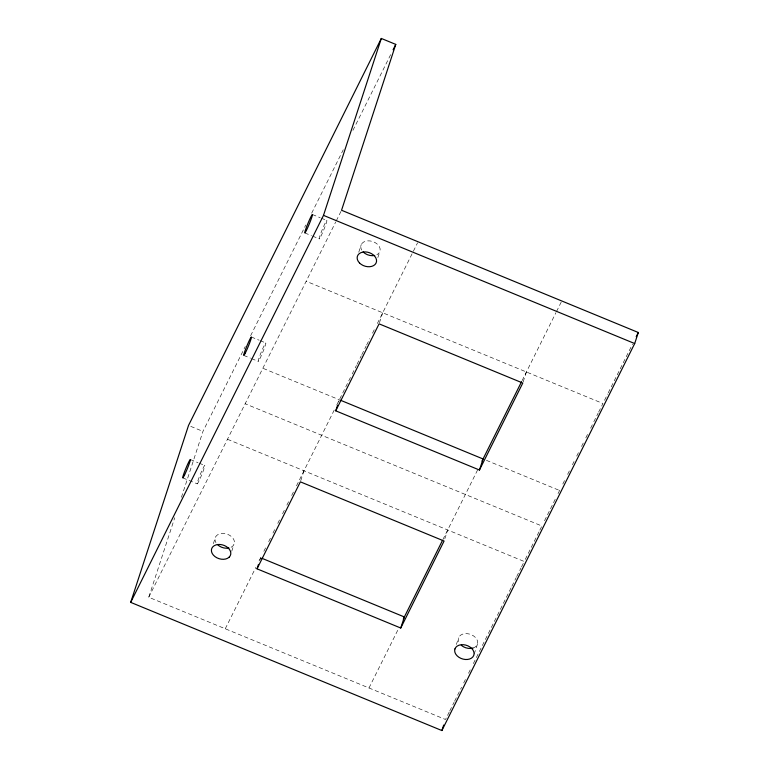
<?xml version="1.0" encoding="UTF-8"?>
<svg xmlns="http://www.w3.org/2000/svg" width="769" height="769" viewBox="0 0 769 769"><rect width="100%" height="100%" fill="white"/><g stroke="black" fill="none" stroke-linecap="round" stroke-linejoin="round"><path stroke-width="0.58" stroke-dasharray="3.85 2.88" d="M473.031 648.027A9.959 7.104 18.1 0 0 475.011 647.133L476.511 645.835A9.959 7.104 18.1 0 0 471.512 634.79A9.959 7.104 18.1 0 0 458.545 637.866L458.276 639.712A9.959 7.104 18.1 0 0 458.66 641.654M449.25 711.969L445.501 719.496L148.744 597.253L174.736 517.739M181.426 497.283L202.958 431.399L245.273 346.473M213.369 543.683L215.531 537.05M231.729 551.248L233.901 544.615M358.758 252.232L361.286 244.484M259.922 559.976L260.653 557.765M300.737 480.731L303.986 470.782M377.848 257.586L379.655 252.049M338.639 401.985L339.36 399.774L262.835 368.255M379.444 322.74L382.702 312.791M444.799 538.819L447.693 529.976M523.151 381.933L526.409 371.985M456.382 644.499L458.545 637.866M474.175 654.15L477.434 644.201M250.627 335.726L305.783 225M311.676 213.176L343.282 149.744M352.913 130.394L391.479 52.994M148.744 597.253L335.745 221.914M336.274 220.857L341.023 211.321M225.269 628.773L255.894 567.311M259.066 560.947L261.72 555.622M263.854 551.325L266.535 545.952M268.669 541.664L270.813 537.368M272.957 533.071L275.091 528.774M277.772 523.401L279.906 519.104M282.588 513.74L284.722 509.443M286.866 505.146L289.538 499.773M291.682 495.486L294.354 490.113M296.498 485.816L334.678 409.175M336.764 404.994L351.664 375.07M352.202 374.003L356.48 365.41M357.018 364.333L361.295 355.739M361.834 354.672L366.111 346.079M366.65 345.002L369.86 338.562M372.532 333.188L374.676 328.892M377.348 323.528L417.548 242.841M368.976 687.976L398.544 628.619M442.877 539.646L477.866 469.407M522.122 380.568L555.977 312.627M556.506 311.57L561.255 302.034M449.788 710.892L454.066 702.299M454.604 701.222L461.563 687.246M463.707 682.949L466.389 677.576M468.532 673.279L471.205 667.905M473.348 663.599L511.366 587.295M511.904 586.218L516.182 577.615M516.72 576.548L521.007 567.945M521.536 566.868L524.218 561.495L227.461 439.262M525.256 559.409L539.3 531.216M539.828 530.168L541.905 525.996L245.148 403.754M544.51 520.776L555.429 498.841M558.034 493.621L560.668 488.344M562.802 484.047L565.475 478.674M567.618 474.377L569.762 470.08M572.434 464.716L574.039 461.496M576.712 456.123L578.855 451.826M581.527 446.462L583.671 442.165M585.815 437.869L588.487 432.495M590.621 428.198L593.303 422.835M593.831 421.758L598.119 413.164M598.647 412.097L602.934 403.504L306.177 281.262M604.511 400.322L607.683 393.968M608.212 392.901L632.503 344.156M231.075 547.297L232.767 546.134A9.959 7.104 18.1 0 0 227.903 534.436A9.959 7.104 18.1 0 0 215.022 538.829L215.176 540.751A9.959 7.104 18.1 0 0 215.974 542.674M312.387 214.503L320.164 217.714M321.269 218.165L326.825 220.453M304.812 232.93L311.483 235.67M312.589 236.131L319.26 238.88M251.357 336.995L259.134 340.196M260.249 340.657L265.795 342.945M243.792 355.422L250.454 358.162M251.569 358.623L258.23 361.363M486.402 460.343L559.592 490.487M190.741 426.362L202.958 431.399M190.27 459.497L198.046 462.707M199.161 463.159L204.708 465.447M182.83 477.895L197.268 483.845M361.728 250.117A9.959 7.104 18.1 0 1 365.486 241.264A9.959 7.104 18.1 0 1 378.348 245.205A9.959 7.104 18.1 0 1 376.829 254.741M199.065 480.788L198.267 482.355A9.959 0.731 -67.6 0 1 199.671 475.953A9.959 0.731 -67.6 0 1 204.823 465.831A9.959 0.731 -67.6 0 1 199.065 480.788M259.845 358.787A9.959 0.731 -67.6 0 0 265.853 343.301A9.959 0.731 -67.6 0 0 260.345 354.374A9.959 0.731 -67.6 0 0 259.845 358.787M320.875 236.304A9.959 0.731 -67.6 0 0 326.883 220.818A9.959 0.731 -67.6 0 0 321.365 231.882A9.959 0.731 -67.6 0 0 320.875 236.304"/><path stroke-width="1.15" d="M130.692 602.367L188.52 425.449L381.318 38.45L395.766 44.4L341.551 210.254L638.308 332.496L634.694 343.551L441.887 730.55L130.692 602.367L323.499 215.368L381.318 38.45M257.038 568.829L300.371 481.836L444.078 541.03L400.745 628.023L257.038 568.829L258.48 564.398M335.745 410.829L379.088 323.845L522.795 383.039L479.452 470.022L335.745 410.829L337.553 405.301M400.745 628.023L404.359 616.959L261.758 558.227M479.452 470.022L483.067 458.968L340.465 400.226M441.887 730.55L443.694 725.023M393.084 49.774L395.766 44.4M403.302 619.083L442.338 540.713M482.028 461.054L521.593 381.645M636.194 336.735L638.308 332.496M323.499 215.368L634.694 343.551M473.031 648.027A9.959 7.104 18.1 0 1 461.265 645.268M228.96 548.018A9.959 7.104 18.1 0 1 217.367 544.471M374.714 255.462A9.959 7.104 18.1 0 1 363.122 251.915M454.931 648.93L454.662 650.776A9.959 7.104 18.1 0 0 460.852 658.341A9.959 7.104 18.1 0 0 471.397 658.197L472.897 656.889A9.959 7.104 18.1 0 0 467.898 645.845A9.959 7.104 18.1 0 0 454.931 648.93M184.618 474.838L183.82 476.405A9.959 0.731 -67.6 0 1 185.233 470.003A9.959 0.731 -67.6 0 1 190.385 459.881A9.959 0.731 -67.6 0 1 184.618 474.838M229.152 557.189L227.461 558.361A9.959 7.104 18.1 0 1 211.562 551.806L211.408 549.883A9.959 7.104 18.1 0 1 224.288 545.49A9.959 7.104 18.1 0 1 229.152 557.189M359.507 262.969A9.959 7.104 18.1 0 0 376.041 263.113A9.959 7.104 18.1 0 0 365.025 251.905A9.959 7.104 18.1 0 0 359.507 262.969M306.427 230.354A9.959 0.731 -67.6 0 0 312.445 214.868A9.959 0.731 -67.6 0 0 306.927 225.932A9.959 0.731 -67.6 0 0 306.427 230.354M245.407 352.846A9.959 0.731 -67.6 0 0 251.415 337.36A9.959 0.731 -67.6 0 0 245.897 348.424A9.959 0.731 -67.6 0 0 245.407 352.846"/></g></svg>
